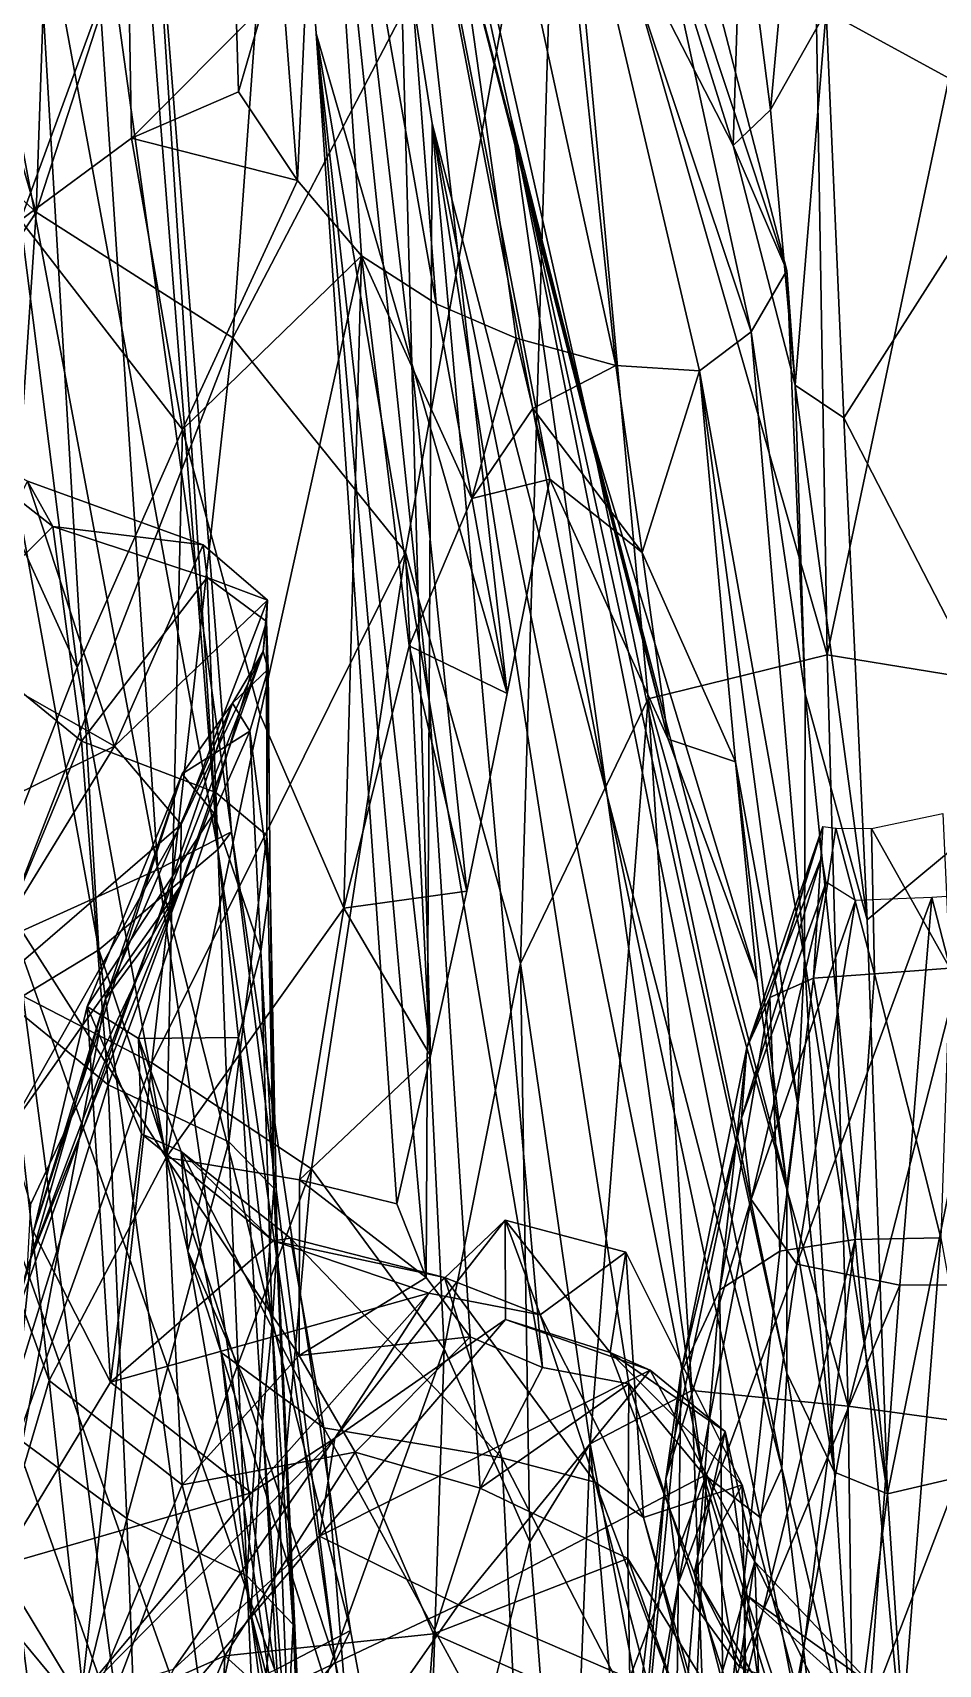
# Model space of a CAD drawing. Extents: x -76 to 76, y -20 to 79.
# Drawn here: x -1.429 to -0.133, y -11.671 to -9.336 of the extents above; entities that cross this region are included whole.
import ezdxf

# ---------------------------------------------------------------- set-up
doc = ezdxf.new("R2010")
doc.units = 0

msp = doc.modelspace()

# ---------------------------------------------------------------- linework, layer by layer
for points in [[(-0.6318, -9.903, 27.6497), (-0.9137, -8.8188, 27.7733), (-1.1384, -7.6624, 28.3291)], [(-0.607, -10.4286, 27.8718), (-0.7441, -9.4586, 27.9878), (-1.1384, -7.6624, 28.3291)], [(-0.8614, -10.292, 27.8024), (-0.8572, -9.4662, 28.0618), (-1.1384, -7.6624, 28.3291)], [(-0.8865, -9.8095, 27.5917), (-1.0232, -9.3374, 27.908), (-1.1384, -7.6624, 28.3291)], [(-0.7441, -9.4586, 27.9878), (-0.6318, -9.903, 27.6497), (-1.1384, -7.6624, 28.3291)], [(-0.8572, -9.4662, 28.0618), (-0.607, -10.4286, 27.8718), (-1.1384, -7.6624, 28.3291)], [(-1.0232, -9.3374, 27.908), (-0.8614, -10.292, 27.8024), (-1.1384, -7.6624, 28.3291)], [(-0.9137, -8.8188, 27.7733), (-0.8865, -9.8095, 27.5917), (-1.1384, -7.6624, 28.3291)], [(-1.3758, -8.2034, 8.9027), (-1.4237, -9.5928, 9.5305), (-1.9727, -7.7063, 9.3211)], [(-1.4237, -9.5928, 9.5305), (-1.9137, -9.1459, 9.7887), (-1.9727, -7.7063, 9.3211)], [(-1.0984, -9.2975, 26.1771), (-1.1342, -9.421, 26.3598), (-1.1803, -7.8569, 26.3778)], [(-1.0159, -8.7904, 26.6312), (-1.1803, -7.8569, 26.3778), (-1.0501, -9.5478, 26.5557)], [(-1.1803, -7.8569, 26.3778), (-1.1342, -9.421, 26.3598), (-1.0501, -9.5478, 26.5557)], [(-0.6912, -8.8986, 26.6424), (-0.4008, -9.7641, 26.5781), (-0.7882, -7.9846, 26.4129)], [(-0.7257, -8.5419, 26.151), (-0.7882, -7.9846, 26.4129), (-0.3499, -9.6763, 26.4301)], [(-0.4008, -9.7641, 26.5781), (-0.3499, -9.6763, 26.4301), (-0.7882, -7.9846, 26.4129)], [(-1.0159, -8.7904, 26.6312), (-0.8515, -9.724, 26.8846), (-0.9816, -8.033, 26.7067)], [(-0.6912, -8.8986, 26.6424), (-0.9816, -8.033, 26.7067), (-0.5943, -9.8125, 26.8719)], [(-0.9816, -8.033, 26.7067), (-0.7369, -9.7732, 27.0177), (-0.5943, -9.8125, 26.8719)], [(-0.8515, -9.724, 26.8846), (-0.7369, -9.7732, 27.0177), (-0.9816, -8.033, 26.7067)], [(-1.4237, -9.5928, 9.5305), (-1.3758, -8.2034, 8.9027), (-1.0447, -8.4229, 8.813)], [(-1.1426, -9.7728, 9.4543), (-1.4237, -9.5928, 9.5305), (-1.0447, -8.4229, 8.813)], [(-1.1426, -9.7728, 9.4543), (-1.0447, -8.4229, 8.813), (-0.6777, -8.8833, 8.864)], [(-0.7257, -8.5419, 26.151), (-0.4264, -9.4975, 26.2254), (-0.5239, -9.3085, 26.0389)], [(-0.4264, -9.4975, 26.2254), (-0.7257, -8.5419, 26.151), (-0.3499, -9.6763, 26.4301)], [(0.0009, -8.7763, 25.5715), (-0.2933, -9.3052, 25.4894), (0.0009, -9.466, 26.6231)], [(-1.0159, -8.7904, 26.6312), (-1.0501, -9.5478, 26.5557), (-0.9584, -9.6553, 26.7358)], [(-0.8515, -9.724, 26.8846), (-1.0159, -8.7904, 26.6312), (-0.9584, -9.6553, 26.7358)], [(-0.3165, -8.7881, 8.8083), (-0.2921, -10.2266, 9.5777), (-0.6777, -8.8833, 8.864)], [(-0.2921, -10.2266, 9.5777), (-0.3165, -8.7881, 8.8083), (0.0008, -8.8393, 8.8102)], [(-0.6318, -9.903, 27.6497), (-0.5195, -10.3475, 27.3115), (-0.9137, -8.8188, 27.7733)], [(-0.8865, -9.8095, 27.5917), (-0.9137, -8.8188, 27.7733), (-0.7499, -10.2817, 27.2754)], [(-0.5195, -10.3475, 27.3115), (-0.689, -9.9752, 27.2175), (-0.9137, -8.8188, 27.7733)], [(-0.9137, -8.8188, 27.7733), (-0.689, -9.9752, 27.2175), (-0.7499, -10.2817, 27.2754)], [(0.0008, -10.2742, 9.5921), (-0.2921, -10.2266, 9.5777), (0.0008, -8.8393, 8.8102)], [(-0.4144, -9.1205, 25.2306), (-0.3732, -9.4466, 25.7828), (-0.3188, -8.8527, 24.4342)], [(-0.3732, -9.4466, 25.7828), (-0.2933, -9.3052, 25.4894), (-0.3188, -8.8527, 24.4342)], [(-0.8953, -10.0794, 9.55), (-1.1426, -9.7728, 9.4543), (-0.6777, -8.8833, 8.864)], [(-0.731, -10.6685, 9.9381), (-0.8953, -10.0794, 9.55), (-0.6777, -8.8833, 8.864)], [(-0.5483, -10.2894, 9.6534), (-0.731, -10.6685, 9.9381), (-0.6777, -8.8833, 8.864)], [(-0.2921, -10.2266, 9.5777), (-0.5483, -10.2894, 9.6534), (-0.6777, -8.8833, 8.864)], [(-0.6912, -8.8986, 26.6424), (-0.5943, -9.8125, 26.8719), (-0.4746, -9.82, 26.7256)], [(-0.4008, -9.7641, 26.5781), (-0.6912, -8.8986, 26.6424), (-0.4746, -9.82, 26.7256)], [(-1.3996, -8.9577, 18.3885), (-1.7483, -9.3549, 18.2836), (-1.6821, -9.0917, 20.1246)], [(-1.3996, -8.9577, 18.3885), (-1.5806, -9.0424, 16.6995), (-1.7483, -9.3549, 18.2836)], [(-1.2645, -8.9603, 29.4022), (-1.1443, -10.48, 29.1276), (-1.354, -8.9722, 29.2577)], [(-1.2645, -8.9603, 29.4022), (-1.2831, -8.9919, 29.5776), (-1.1638, -10.505, 29.3239)], [(-1.1443, -10.48, 29.1276), (-1.2645, -8.9603, 29.4022), (-1.1638, -10.505, 29.3239)], [(-1.5341, -9.0196, 29.2167), (-1.354, -8.9722, 29.2577), (-1.2498, -10.5338, 28.97)], [(-1.1443, -10.48, 29.1276), (-1.2498, -10.5338, 28.97), (-1.354, -8.9722, 29.2577)], [(-1.1638, -10.505, 29.3239), (-1.2831, -8.9919, 29.5776), (-1.4274, -9.0751, 29.7113)], [(-1.4543, -10.6265, 28.918), (-1.5341, -9.0196, 29.2167), (-1.2498, -10.5338, 28.97)], [(-1.3344, -10.6486, 29.4918), (-1.4274, -9.0751, 29.7113), (-1.6109, -9.1267, 29.7903)], [(-1.3344, -10.6486, 29.4918), (-1.1638, -10.505, 29.3239), (-1.4274, -9.0751, 29.7113)], [(-1.5531, -10.7814, 29.5938), (-1.3344, -10.6486, 29.4918), (-1.6109, -9.1267, 29.7903)], [(-0.4144, -9.1205, 25.2306), (-0.5239, -9.3085, 26.0389), (-0.4264, -9.4975, 26.2254)], [(-0.3732, -9.4466, 25.7828), (-0.4144, -9.1205, 25.2306), (-0.4264, -9.4975, 26.2254)], [(-1.9137, -9.1459, 9.7887), (-1.4237, -9.5928, 9.5305), (-1.8985, -10.3159, 10.5526)], [(-1.2925, -9.1849, 25.7441), (-1.4578, -9.1536, 25.3148), (-1.4461, -9.6045, 26.1113)], [(-1.2875, -9.487, 26.269), (-1.2925, -9.1849, 25.7441), (-1.4461, -9.6045, 26.1113)], [(-1.2925, -9.1849, 25.7441), (-1.2875, -9.487, 26.269), (-1.0984, -9.2975, 26.1771)], [(-1.2875, -9.487, 26.269), (-1.1342, -9.421, 26.3598), (-1.0984, -9.2975, 26.1771)], [(-0.3732, -9.4466, 25.7828), (-0.3379, -9.8407, 26.3686), (-0.2933, -9.3052, 25.4894)], [(-0.3379, -9.8407, 26.3686), (-0.2681, -9.8874, 26.3835), (-0.2933, -9.3052, 25.4894)], [(-0.2933, -9.3052, 25.4894), (-0.2681, -9.8874, 26.3835), (0.0009, -9.466, 26.6231)], [(-0.8614, -10.292, 27.8024), (-1.0232, -9.3374, 27.908), (-0.8656, -11.1179, 27.543)], [(-0.8865, -9.8095, 27.5917), (-0.8594, -10.8003, 27.4101), (-1.0232, -9.3374, 27.908)], [(-1.0232, -9.3374, 27.908), (-0.908, -11.0125, 27.487), (-0.8656, -11.1179, 27.543)], [(-0.8594, -10.8003, 27.4101), (-0.908, -11.0125, 27.487), (-1.0232, -9.3374, 27.908)], [(-1.0501, -9.5478, 26.5557), (-1.1342, -9.421, 26.3598), (-1.2875, -9.487, 26.269)], [(-0.3732, -9.4466, 25.7828), (-0.4264, -9.4975, 26.2254), (-0.3379, -9.8407, 26.3686)], [(-0.8614, -10.292, 27.8024), (-0.6995, -11.2466, 27.6967), (-0.8572, -9.4662, 28.0618)], [(-0.607, -10.4286, 27.8718), (-0.8572, -9.4662, 28.0618), (-0.4699, -11.3985, 27.7557)], [(-0.8572, -9.4662, 28.0618), (-0.576, -11.2699, 27.7945), (-0.4699, -11.3985, 27.7557)], [(-0.6995, -11.2466, 27.6967), (-0.576, -11.2699, 27.7945), (-0.8572, -9.4662, 28.0618)], [(-0.607, -10.4286, 27.8718), (-0.3568, -11.3909, 27.6817), (-0.7441, -9.4586, 27.9878)], [(-0.6318, -9.903, 27.6497), (-0.7441, -9.4586, 27.9878), (-0.3499, -11.2548, 27.6466)], [(-0.3568, -11.3909, 27.6817), (-0.3499, -11.2548, 27.6466), (-0.7441, -9.4586, 27.9878)], [(0.001, -10.4099, 27.369), (0.0009, -9.466, 26.6231), (-0.2681, -9.8874, 26.3835)], [(-1.2146, -9.9039, 26.6989), (-1.2875, -9.487, 26.269), (-1.4461, -9.6045, 26.1113)], [(-1.2146, -9.9039, 26.6989), (-1.0501, -9.5478, 26.5557), (-1.2875, -9.487, 26.269)], [(-0.4264, -9.4975, 26.2254), (-0.3499, -9.6763, 26.4301), (-0.3379, -9.8407, 26.3686)], [(-1.0501, -9.5478, 26.5557), (-1.2146, -9.9039, 26.6989), (-0.9584, -9.6553, 26.7358)], [(-1.4237, -9.5928, 9.5305), (-1.4975, -10.6868, 10.4346), (-1.8985, -10.3159, 10.5526)], [(-1.4237, -9.5928, 9.5305), (-1.1426, -9.7728, 9.4543), (-1.4975, -10.6868, 10.4346)], [(-1.365, -10.2449, 26.7323), (-1.4461, -9.6045, 26.1113), (-1.5551, -9.8267, 25.8263)], [(-1.365, -10.2449, 26.7323), (-1.2146, -9.9039, 26.6989), (-1.4461, -9.6045, 26.1113)], [(-1.2146, -9.9039, 26.6989), (-1.1034, -10.3124, 27.0268), (-0.9584, -9.6553, 26.7358)], [(-1.1034, -10.3124, 27.0268), (-0.9835, -10.5893, 27.2457), (-0.9584, -9.6553, 26.7358)], [(-0.9835, -10.5893, 27.2457), (-0.8902, -10.2137, 27.1026), (-0.9584, -9.6553, 26.7358)], [(-0.8007, -10.0028, 27.08), (-0.8515, -9.724, 26.8846), (-0.9584, -9.6553, 26.7358)], [(-0.8902, -10.2137, 27.1026), (-0.8007, -10.0028, 27.08), (-0.9584, -9.6553, 26.7358)], [(-0.4008, -9.7641, 26.5781), (-0.3235, -10.2824, 26.8259), (-0.3499, -9.6763, 26.4301)], [(-0.3235, -10.2824, 26.8259), (-0.3379, -9.8407, 26.3686), (-0.3499, -9.6763, 26.4301)], [(-0.8515, -9.724, 26.8846), (-0.8007, -10.0028, 27.08), (-0.7369, -9.7732, 27.0177)], [(-1.1426, -9.7728, 9.4543), (-1.2584, -10.8103, 10.3688), (-1.4975, -10.6868, 10.4346)], [(-1.1426, -9.7728, 9.4543), (-0.8953, -10.0794, 9.55), (-1.2584, -10.8103, 10.3688)], [(-0.8007, -10.0028, 27.08), (-0.713, -9.8742, 27.1176), (-0.7369, -9.7732, 27.0177)], [(-0.5943, -9.8125, 26.8719), (-0.7369, -9.7732, 27.0177), (-0.713, -9.8742, 27.1176)], [(-0.4008, -9.7641, 26.5781), (-0.4746, -9.82, 26.7256), (-0.3243, -10.6614, 27.159)], [(-0.3235, -10.2824, 26.8259), (-0.4008, -9.7641, 26.5781), (-0.3243, -10.6614, 27.159)], [(-1.487, -10.5558, 26.546), (-1.365, -10.2449, 26.7323), (-1.5551, -9.8267, 25.8263)], [(-0.8865, -9.8095, 27.5917), (-0.7499, -10.2817, 27.2754), (-0.8076, -10.5646, 27.338)], [(-0.8594, -10.8003, 27.4101), (-0.8865, -9.8095, 27.5917), (-0.8076, -10.5646, 27.338)], [(-0.5569, -10.08, 27.0917), (-0.5943, -9.8125, 26.8719), (-0.713, -9.8742, 27.1176)], [(-0.5943, -9.8125, 26.8719), (-0.5569, -10.08, 27.0917), (-0.4746, -9.82, 26.7256)], [(-0.5569, -10.08, 27.0917), (-0.4233, -10.3798, 27.149), (-0.4746, -9.82, 26.7256)], [(-0.3347, -10.8676, 27.3724), (-0.3243, -10.6614, 27.159), (-0.4746, -9.82, 26.7256)], [(-0.4233, -10.3798, 27.149), (-0.3347, -10.8676, 27.3724), (-0.4746, -9.82, 26.7256)], [(-0.3235, -10.2824, 26.8259), (-0.2346, -10.606, 27.0609), (-0.3379, -9.8407, 26.3686)], [(-0.2346, -10.606, 27.0609), (-0.2681, -9.8874, 26.3835), (-0.3379, -9.8407, 26.3686)], [(-1.4365, -9.9778, 21.9981), (-1.4001, -10.043, 23.1886), (-1.6121, -9.8771, 23.1735)], [(-1.5514, -10.1934, 24.3368), (-1.6121, -9.8771, 23.1735), (-1.4001, -10.043, 23.1886)], [(-0.713, -9.8742, 27.1176), (-0.8007, -10.0028, 27.08), (-0.689, -9.9752, 27.2175)], [(-0.5569, -10.08, 27.0917), (-0.713, -9.8742, 27.1176), (-0.689, -9.9752, 27.2175)], [(-0.2346, -10.606, 27.0609), (0.001, -10.4099, 27.369), (-0.2681, -9.8874, 26.3835)], [(-1.2146, -9.9039, 26.6989), (-1.365, -10.2449, 26.7323), (-1.238, -10.9461, 27.2616)], [(-1.1034, -10.3124, 27.0268), (-1.2146, -9.9039, 26.6989), (-1.238, -10.9461, 27.2616)], [(-0.6318, -9.903, 27.6497), (-0.3499, -10.9873, 27.5261), (-0.3923, -10.6936, 27.4122)], [(-0.3499, -10.9873, 27.5261), (-0.6318, -9.903, 27.6497), (-0.3499, -11.2548, 27.6466)], [(-0.5195, -10.3475, 27.3115), (-0.6318, -9.903, 27.6497), (-0.3923, -10.6936, 27.4122)], [(-1.4365, -9.9778, 21.9981), (-1.5604, -10.2162, 20.1035), (-1.3118, -10.3575, 20.1069)], [(-1.4365, -9.9778, 21.9981), (-1.1848, -10.0693, 22.0178), (-1.4001, -10.043, 23.1886)], [(-1.1848, -10.0693, 22.0178), (-1.4365, -9.9778, 21.9981), (-1.3118, -10.3575, 20.1069)], [(-0.8007, -10.0028, 27.08), (-0.7499, -10.2817, 27.2754), (-0.689, -9.9752, 27.2175)], [(-0.5195, -10.3475, 27.3115), (-0.5569, -10.08, 27.0917), (-0.689, -9.9752, 27.2175)], [(-0.8007, -10.0028, 27.08), (-0.8902, -10.2137, 27.1026), (-0.7499, -10.2817, 27.2754)], [(-1.3588, -10.35, 24.3391), (-1.5514, -10.1934, 24.3368), (-1.4001, -10.043, 23.1886)], [(-1.3588, -10.35, 24.3391), (-1.4001, -10.043, 23.1886), (-1.1794, -10.1157, 23.2211)], [(-1.1848, -10.0693, 22.0178), (-1.1794, -10.1157, 23.2211), (-1.4001, -10.043, 23.1886)], [(-1.0928, -10.1483, 22.0194), (-1.1848, -10.0693, 22.0178), (-1.3118, -10.3575, 20.1069)], [(-0.8953, -10.0794, 9.55), (-1.0299, -10.9623, 10.3807), (-1.2584, -10.8103, 10.3688)], [(-1.1848, -10.0693, 22.0178), (-1.0928, -10.1483, 22.0194), (-1.1794, -10.1157, 23.2211)], [(-0.8403, -11.2197, 10.5444), (-1.0299, -10.9623, 10.3807), (-0.8953, -10.0794, 9.55)], [(-0.731, -10.6685, 9.9381), (-0.8403, -11.2197, 10.5444), (-0.8953, -10.0794, 9.55)], [(-0.5569, -10.08, 27.0917), (-0.5195, -10.3475, 27.3115), (-0.4233, -10.3798, 27.149)], [(-1.167, -10.4238, 24.362), (-1.3588, -10.35, 24.3391), (-1.1794, -10.1157, 23.2211)], [(-1.0928, -10.1483, 22.0194), (-1.0943, -10.1788, 23.2283), (-1.1794, -10.1157, 23.2211)], [(-1.167, -10.4238, 24.362), (-1.1794, -10.1157, 23.2211), (-1.0943, -10.1788, 23.2283)], [(-1.2165, -10.4694, 20.1055), (-1.0928, -10.1483, 22.0194), (-1.3118, -10.3575, 20.1069)], [(-1.0928, -10.1483, 22.0194), (-1.2165, -10.4694, 20.1055), (-1.0993, -10.2216, 22.0226)], [(-1.0928, -10.1483, 22.0194), (-1.0993, -10.2216, 22.0226), (-1.0943, -10.1788, 23.2283)], [(-1.0938, -10.4853, 24.3691), (-1.167, -10.4238, 24.362), (-1.0943, -10.1788, 23.2283)], [(-1.0993, -10.2216, 22.0226), (-1.0917, -10.2472, 23.2251), (-1.0943, -10.1788, 23.2283)], [(-1.0938, -10.4853, 24.3691), (-1.0943, -10.1788, 23.2283), (-1.0917, -10.2472, 23.2251)], [(-1.5514, -10.1934, 24.3368), (-1.3588, -10.35, 24.3391), (-1.5023, -10.6939, 25.3152)], [(-1.5604, -10.2162, 20.1035), (-1.7655, -10.5803, 18.0664), (-1.3118, -10.3575, 20.1069)], [(-1.1428, -10.2959, 22.0468), (-1.0993, -10.2216, 22.0226), (-1.2578, -10.6288, 20.144)], [(-1.0993, -10.2216, 22.0226), (-1.2175, -10.5577, 20.1133), (-1.2578, -10.6288, 20.144)], [(-1.2165, -10.4694, 20.1055), (-1.2175, -10.5577, 20.1133), (-1.0993, -10.2216, 22.0226)], [(-1.0993, -10.2216, 22.0226), (-1.1428, -10.2959, 22.0468), (-1.0917, -10.2472, 23.2251)], [(-0.8902, -10.2137, 27.1026), (-0.9835, -10.5893, 27.2457), (-0.8076, -10.5646, 27.338)], [(-0.8902, -10.2137, 27.1026), (-0.8076, -10.5646, 27.338), (-0.7499, -10.2817, 27.2754)], [(-0.2921, -10.2266, 9.5777), (-0.2621, -11.3019, 10.5581), (-0.5483, -10.2894, 9.6534)], [(-0.2921, -10.2266, 9.5777), (0.0008, -10.2742, 9.5921), (-0.2621, -11.3019, 10.5581)], [(-1.365, -10.2449, 26.7323), (-1.487, -10.5558, 26.546), (-1.238, -10.9461, 27.2616)], [(-1.1428, -10.2959, 22.0468), (-1.1181, -10.336, 23.2265), (-1.0917, -10.2472, 23.2251)], [(-1.0891, -10.5544, 24.36), (-1.0917, -10.2472, 23.2251), (-1.1181, -10.336, 23.2265)], [(-1.0891, -10.5544, 24.36), (-1.0938, -10.4853, 24.3691), (-1.0917, -10.2472, 23.2251)], [(0.0008, -10.2742, 9.5921), (0.0008, -11.3378, 10.5748), (-0.2621, -11.3019, 10.5581)], [(-1.1428, -10.2959, 22.0468), (-1.2578, -10.6288, 20.144), (-1.3248, -10.7191, 20.1927)], [(-1.2151, -10.3968, 22.0859), (-1.1428, -10.2959, 22.0468), (-1.3248, -10.7191, 20.1927)], [(-1.1428, -10.2959, 22.0468), (-1.2151, -10.3968, 22.0859), (-1.1181, -10.336, 23.2265)], [(-0.8614, -10.292, 27.8024), (-0.8656, -11.1179, 27.543), (-0.8028, -11.2028, 27.6095)], [(-0.6995, -11.2466, 27.6967), (-0.8614, -10.292, 27.8024), (-0.8028, -11.2028, 27.6095)], [(-0.731, -10.6685, 9.9381), (-0.5483, -10.2894, 9.6534), (-0.6312, -11.3559, 10.6361)], [(-0.5483, -10.2894, 9.6534), (-0.4858, -11.2796, 10.5608), (-0.6312, -11.3559, 10.6361)], [(-0.2621, -11.3019, 10.5581), (-0.4858, -11.2796, 10.5608), (-0.5483, -10.2894, 9.6534)], [(-0.3235, -10.2824, 26.8259), (-0.3243, -10.6614, 27.159), (-0.2058, -11.4275, 27.5746)], [(-0.2346, -10.606, 27.0609), (-0.3235, -10.2824, 26.8259), (-0.2058, -11.4275, 27.5746)], [(-0.9835, -10.5893, 27.2457), (-1.1034, -10.3124, 27.0268), (-1.238, -10.9461, 27.2616)], [(-1.2151, -10.3968, 22.0859), (-1.1696, -10.4532, 23.229), (-1.1181, -10.336, 23.2265)], [(-1.1026, -10.6511, 24.3347), (-1.1181, -10.336, 23.2265), (-1.1696, -10.4532, 23.229)], [(-1.1026, -10.6511, 24.3347), (-1.0891, -10.5544, 24.36), (-1.1181, -10.336, 23.2265)], [(-1.7655, -10.5803, 18.0664), (-1.564, -10.7689, 18.0692), (-1.3118, -10.3575, 20.1069)], [(-1.2165, -10.4694, 20.1055), (-1.3118, -10.3575, 20.1069), (-1.564, -10.7689, 18.0692)], [(-1.3588, -10.35, 24.3391), (-1.3207, -10.8422, 25.2981), (-1.5023, -10.6939, 25.3152)], [(-1.3588, -10.35, 24.3391), (-1.167, -10.4238, 24.362), (-1.3207, -10.8422, 25.2981)], [(-0.5195, -10.3475, 27.3115), (-0.3923, -10.6936, 27.4122), (-0.4233, -10.3798, 27.149)], [(-0.3347, -10.8676, 27.3724), (-0.4233, -10.3798, 27.149), (-0.3499, -10.9873, 27.5261)], [(-0.4233, -10.3798, 27.149), (-0.3923, -10.6936, 27.4122), (-0.3499, -10.9873, 27.5261)], [(-1.3511, -10.73, 22.1796), (-1.2151, -10.3968, 22.0859), (-1.4276, -11.0526, 20.3108)], [(-1.2151, -10.3968, 22.0859), (-1.3248, -10.7191, 20.1927), (-1.4276, -11.0526, 20.3108)], [(-1.2151, -10.3968, 22.0859), (-1.3511, -10.73, 22.1796), (-1.1696, -10.4532, 23.229)], [(0.001, -10.4099, 27.369), (-0.2346, -10.606, 27.0609), (-0.2058, -11.4275, 27.5746)], [(0.001, -11.3793, 27.8338), (0.001, -10.4099, 27.369), (-0.2058, -11.4275, 27.5746)], [(-1.167, -10.4238, 24.362), (-1.148, -10.9236, 25.3041), (-1.3207, -10.8422, 25.2981)], [(-1.167, -10.4238, 24.362), (-1.0938, -10.4853, 24.3691), (-1.148, -10.9236, 25.3041)], [(-0.607, -10.4286, 27.8718), (-0.4699, -11.3985, 27.7557), (-0.3885, -11.4609, 27.7178)], [(-0.3568, -11.3909, 27.6817), (-0.607, -10.4286, 27.8718), (-0.3885, -11.4609, 27.7178)], [(-1.3511, -10.73, 22.1796), (-1.2773, -10.7759, 23.2283), (-1.1696, -10.4532, 23.229)], [(-1.1343, -10.7745, 24.2952), (-1.1696, -10.4532, 23.229), (-1.2773, -10.7759, 23.2283)], [(-1.1343, -10.7745, 24.2952), (-1.1026, -10.6511, 24.3347), (-1.1696, -10.4532, 23.229)], [(-0.1264, -10.4536, 23.0756), (-0.1167, -10.6749, 24.1028), (-0.2284, -10.475, 23.0805)], [(-1.4635, -10.9074, 18.0716), (-1.2165, -10.4694, 20.1055), (-1.564, -10.7689, 18.0692)], [(-1.2165, -10.4694, 20.1055), (-1.4635, -10.9074, 18.0716), (-1.2175, -10.5577, 20.1133)], [(-1.1443, -10.48, 29.1276), (-0.9741, -11.623, 28.9036), (-1.2498, -10.5338, 28.97)], [(-1.1443, -10.48, 29.1276), (-1.1638, -10.505, 29.3239), (-0.9962, -11.6677, 29.099)], [(-1.0938, -10.4853, 24.3691), (-1.0836, -10.9899, 25.3051), (-1.148, -10.9236, 25.3041)], [(-0.9741, -11.623, 28.9036), (-1.1443, -10.48, 29.1276), (-0.9962, -11.6677, 29.099)], [(-1.0938, -10.4853, 24.3691), (-1.0891, -10.5544, 24.36), (-1.0836, -10.9899, 25.3051)], [(-0.3115, -10.6894, 24.1401), (-0.3739, -10.7169, 24.1451), (-0.2984, -10.4723, 23.0937)], [(-0.3034, -10.4871, 23.1123), (-0.2984, -10.4723, 23.0937), (-0.3739, -10.7169, 24.1451)], [(-0.2796, -10.4747, 23.0848), (-0.3115, -10.6894, 24.1401), (-0.2984, -10.4723, 23.0937)], [(-0.3115, -10.6894, 24.1401), (-0.2796, -10.4747, 23.0848), (-0.2242, -10.6831, 24.1292)], [(-0.2796, -10.4747, 23.0848), (-0.2284, -10.475, 23.0805), (-0.2242, -10.6831, 24.1292)], [(-0.1167, -10.6749, 24.1028), (-0.2242, -10.6831, 24.1292), (-0.2284, -10.475, 23.0805)], [(-1.1638, -10.505, 29.3239), (-1.3344, -10.6486, 29.4918), (-0.9962, -11.6677, 29.099)], [(-0.4069, -10.7884, 24.1538), (-0.3034, -10.4871, 23.1123), (-0.3739, -10.7169, 24.1451)], [(-0.3034, -10.4871, 23.1123), (-0.4069, -10.7884, 24.1538), (-0.2999, -10.5151, 23.1375)], [(-0.4069, -10.7884, 24.1538), (-0.4146, -10.8896, 24.1616), (-0.2999, -10.5151, 23.1375)], [(-0.2934, -10.552, 23.1664), (-0.2999, -10.5151, 23.1375), (-0.4146, -10.8896, 24.1616)], [(-1.487, -10.5558, 26.546), (-1.5584, -10.8431, 26.2818), (-1.4051, -11.2651, 27.0366)], [(-1.487, -10.5558, 26.546), (-1.4051, -11.2651, 27.0366), (-1.238, -10.9461, 27.2616)], [(-1.4543, -10.6265, 28.918), (-1.2498, -10.5338, 28.97), (-1.0824, -11.6796, 28.7481)], [(-0.9741, -11.623, 28.9036), (-1.0824, -11.6796, 28.7481), (-1.2498, -10.5338, 28.97)], [(-1.0891, -10.5544, 24.36), (-1.1026, -10.6511, 24.3347), (-1.0792, -11.0681, 25.2878)], [(-1.0891, -10.5544, 24.36), (-1.0792, -11.0681, 25.2878), (-1.0836, -10.9899, 25.3051)], [(-0.401, -11.006, 24.1639), (-0.2934, -10.552, 23.1664), (-0.4146, -10.8896, 24.1616)], [(-0.2934, -10.552, 23.1664), (-0.401, -11.006, 24.1639), (-0.2517, -10.5782, 23.1903)], [(-1.4635, -10.9074, 18.0716), (-1.4318, -11.0131, 18.0804), (-1.2175, -10.5577, 20.1133)], [(-1.4368, -11.1034, 18.1025), (-1.2578, -10.6288, 20.144), (-1.2175, -10.5577, 20.1133)], [(-1.4318, -11.0131, 18.0804), (-1.4368, -11.1034, 18.1025), (-1.2175, -10.5577, 20.1133)], [(-0.9835, -10.5893, 27.2457), (-0.8594, -10.8003, 27.4101), (-0.8076, -10.5646, 27.338)], [(-0.401, -11.006, 24.1639), (-0.3356, -11.0986, 24.1647), (-0.2517, -10.5782, 23.1903)], [(-0.1879, -11.1289, 24.1677), (-0.1423, -10.574, 23.2002), (-0.3356, -11.0986, 24.1647)], [(-0.1423, -10.574, 23.2002), (-0.2517, -10.5782, 23.1903), (-0.3356, -11.0986, 24.1647)], [(-0.1879, -11.1289, 24.1677), (0.0009, -11.1284, 24.1698), (-0.1423, -10.574, 23.2002)], [(0.0009, -11.1284, 24.1698), (0.0009, -10.5644, 23.2017), (-0.1423, -10.574, 23.2002)], [(-1.0472, -10.9782, 27.4199), (-0.9835, -10.5893, 27.2457), (-1.238, -10.9461, 27.2616)], [(-0.9835, -10.5893, 27.2457), (-1.0472, -10.9782, 27.4199), (-0.8594, -10.8003, 27.4101)], [(-1.4543, -10.6265, 28.918), (-1.3019, -11.7816, 28.6866), (-1.6798, -10.7085, 28.9619)], [(-1.3344, -10.6486, 29.4918), (-1.5531, -10.7814, 29.5938), (-1.1674, -11.8693, 29.2805)], [(-1.4368, -11.1034, 18.1025), (-1.4642, -11.2051, 18.1333), (-1.2578, -10.6288, 20.144)], [(-1.4642, -11.2051, 18.1333), (-1.3248, -10.7191, 20.1927), (-1.2578, -10.6288, 20.144)], [(-1.3019, -11.7816, 28.6866), (-1.4543, -10.6265, 28.918), (-1.0824, -11.6796, 28.7481)], [(-1.3344, -10.6486, 29.4918), (-1.1674, -11.8693, 29.2805), (-0.9962, -11.6677, 29.099)], [(-1.1026, -10.6511, 24.3347), (-1.1343, -10.7745, 24.2952), (-1.0862, -11.1853, 25.2388)], [(-1.1026, -10.6511, 24.3347), (-1.0862, -11.1853, 25.2388), (-1.0792, -11.0681, 25.2878)], [(-0.8403, -11.2197, 10.5444), (-0.731, -10.6685, 9.9381), (-0.7174, -11.4961, 10.8999)], [(-0.731, -10.6685, 9.9381), (-0.6312, -11.3559, 10.6361), (-0.7174, -11.4961, 10.8999)], [(-0.3347, -10.8676, 27.3724), (-0.2816, -11.3963, 27.608), (-0.3243, -10.6614, 27.159)], [(-0.2816, -11.3963, 27.608), (-0.2058, -11.4275, 27.5746), (-0.3243, -10.6614, 27.159)], [(-1.5913, -11.7414, 12.6585), (-1.4975, -10.6868, 10.4346), (-1.2584, -10.8103, 10.3688)], [(-1.4719, -11.3313, 25.9558), (-1.5023, -10.6939, 25.3152), (-1.3207, -10.8422, 25.2981)], [(-0.3115, -10.6894, 24.1401), (-0.3598, -11.0801, 25.0945), (-0.3739, -10.7169, 24.1451)], [(-0.3598, -11.0801, 25.0945), (-0.3115, -10.6894, 24.1401), (-0.2519, -11.0636, 25.1062)], [(-0.3115, -10.6894, 24.1401), (-0.2242, -10.6831, 24.1292), (-0.2519, -11.0636, 25.1062)], [(-0.1292, -11.0612, 25.0818), (-0.2519, -11.0636, 25.1062), (-0.2242, -10.6831, 24.1292)], [(-0.1167, -10.6749, 24.1028), (-0.1292, -11.0612, 25.0818), (-0.2242, -10.6831, 24.1292)], [(-1.3019, -11.7816, 28.6866), (-1.5437, -11.8822, 28.7198), (-1.6798, -10.7085, 28.9619)], [(-1.4774, -11.5305, 18.1913), (-1.4276, -11.0526, 20.3108), (-1.3248, -10.7191, 20.1927)], [(-1.4642, -11.2051, 18.1333), (-1.4774, -11.5305, 18.1913), (-1.3248, -10.7191, 20.1927)], [(-0.4069, -10.7884, 24.1538), (-0.3739, -10.7169, 24.1451), (-0.4455, -11.1356, 25.0666)], [(-0.3598, -11.0801, 25.0945), (-0.4455, -11.1356, 25.0666), (-0.3739, -10.7169, 24.1451)], [(-1.3511, -10.73, 22.1796), (-1.4276, -11.0526, 20.3108), (-1.3173, -11.2678, 20.3435)], [(-1.273, -10.9122, 22.2138), (-1.3511, -10.73, 22.1796), (-1.3173, -11.2678, 20.3435)], [(-1.3511, -10.73, 22.1796), (-1.273, -10.9122, 22.2138), (-1.2773, -10.7759, 23.2283)], [(-1.5634, -12.0663, 29.3746), (-1.3894, -12.0586, 29.3913), (-1.5531, -10.7814, 29.5938)], [(-1.5531, -10.7814, 29.5938), (-1.3894, -12.0586, 29.3913), (-1.1674, -11.8693, 29.2805)], [(-1.207, -11.08, 24.1871), (-1.1343, -10.7745, 24.2952), (-1.2773, -10.7759, 23.2283)], [(-1.273, -10.9122, 22.2138), (-1.2166, -10.9373, 23.2261), (-1.2773, -10.7759, 23.2283)], [(-1.207, -11.08, 24.1871), (-1.2773, -10.7759, 23.2283), (-1.2166, -10.9373, 23.2261)], [(-1.1343, -10.7745, 24.2952), (-1.207, -11.08, 24.1871), (-1.0999, -11.3232, 25.1621)], [(-1.1343, -10.7745, 24.2952), (-1.0999, -11.3232, 25.1621), (-1.0862, -11.1853, 25.2388)], [(-0.4069, -10.7884, 24.1538), (-0.5016, -11.2552, 25.0421), (-0.4146, -10.8896, 24.1616)], [(-0.5016, -11.2552, 25.0421), (-0.4069, -10.7884, 24.1538), (-0.4455, -11.1356, 25.0666)], [(-1.3788, -11.8902, 12.6256), (-1.5913, -11.7414, 12.6585), (-1.2584, -10.8103, 10.3688)], [(-1.3788, -11.8902, 12.6256), (-1.2584, -10.8103, 10.3688), (-1.0299, -10.9623, 10.3807)], [(-1.0472, -10.9782, 27.4199), (-0.908, -11.0125, 27.487), (-0.8594, -10.8003, 27.4101)], [(-1.5584, -10.8431, 26.2818), (-1.4967, -11.5744, 26.782), (-1.4051, -11.2651, 27.0366)], [(-1.2941, -11.4628, 25.9144), (-1.4719, -11.3313, 25.9558), (-1.3207, -10.8422, 25.2981)], [(-1.2941, -11.4628, 25.9144), (-1.3207, -10.8422, 25.2981), (-1.148, -10.9236, 25.3041)], [(-0.3347, -10.8676, 27.3724), (-0.3499, -10.9873, 27.5261), (-0.2816, -11.3963, 27.608)], [(-0.401, -11.006, 24.1639), (-0.4146, -10.8896, 24.1616), (-0.5229, -11.4059, 25.0153)], [(-0.5016, -11.2552, 25.0421), (-0.5229, -11.4059, 25.0153), (-0.4146, -10.8896, 24.1616)], [(-1.273, -10.9122, 22.2138), (-1.3173, -11.2678, 20.3435), (-1.0847, -11.0655, 22.2202)], [(-1.1224, -11.5448, 25.9111), (-1.2941, -11.4628, 25.9144), (-1.148, -10.9236, 25.3041)], [(-1.273, -10.9122, 22.2138), (-1.0847, -11.0655, 22.2202), (-1.2166, -10.9373, 23.2261)], [(-1.1224, -11.5448, 25.9111), (-1.148, -10.9236, 25.3041), (-1.0836, -10.9899, 25.3051)], [(-1.2151, -11.4145, 27.4691), (-1.238, -10.9461, 27.2616), (-1.4051, -11.2651, 27.0366)], [(-1.0478, -11.2293, 27.536), (-1.0472, -10.9782, 27.4199), (-1.238, -10.9461, 27.2616)], [(-1.2151, -11.4145, 27.4691), (-1.0478, -11.2293, 27.536), (-1.238, -10.9461, 27.2616)], [(-1.1593, -11.2251, 24.131), (-1.2166, -10.9373, 23.2261), (-1.0124, -11.3329, 24.0618)], [(-1.1593, -11.2251, 24.131), (-1.207, -11.08, 24.1871), (-1.2166, -10.9373, 23.2261)], [(-1.2166, -10.9373, 23.2261), (-1.06, -11.0614, 23.2047), (-1.0124, -11.3329, 24.0618)], [(-1.0847, -11.0655, 22.2202), (-1.06, -11.0614, 23.2047), (-1.2166, -10.9373, 23.2261)], [(-1.1239, -12.0095, 12.5927), (-1.3788, -11.8902, 12.6256), (-1.0299, -10.9623, 10.3807)], [(-1.1239, -12.0095, 12.5927), (-1.0299, -10.9623, 10.3807), (-0.8403, -11.2197, 10.5444)], [(-1.056, -11.6144, 25.8999), (-1.1224, -11.5448, 25.9111), (-1.0836, -10.9899, 25.3051)], [(-1.056, -11.6144, 25.8999), (-1.0836, -10.9899, 25.3051), (-1.0792, -11.0681, 25.2878)], [(-1.0478, -11.2293, 27.536), (-0.8656, -11.1179, 27.543), (-1.0472, -10.9782, 27.4199)], [(-0.8656, -11.1179, 27.543), (-0.908, -11.0125, 27.487), (-1.0472, -10.9782, 27.4199)], [(-0.3499, -10.9873, 27.5261), (-0.3499, -11.2548, 27.6466), (-0.2816, -11.3963, 27.608)], [(-0.5046, -11.555, 24.9803), (-0.401, -11.006, 24.1639), (-0.5229, -11.4059, 25.0153)], [(-0.401, -11.006, 24.1639), (-0.5046, -11.555, 24.9803), (-0.3356, -11.0986, 24.1647)], [(-0.7526, -11.0358, 22.1668), (-0.9965, -11.3476, 20.3209), (-0.7525, -11.1777, 22.175)], [(-0.7526, -11.0358, 22.1668), (-0.862, -11.1401, 22.1902), (-0.9965, -11.3476, 20.3209)], [(-0.862, -11.1401, 22.1902), (-0.7526, -11.0358, 22.1668), (-0.7025, -11.1714, 23.0958)], [(-0.7525, -11.1777, 22.175), (-0.6025, -11.2251, 23.0731), (-0.7526, -11.0358, 22.1668)], [(-0.7526, -11.0358, 22.1668), (-0.5802, -11.0815, 23.0954), (-0.7025, -11.1714, 23.0958)], [(-0.6025, -11.2251, 23.0731), (-0.5802, -11.0815, 23.0954), (-0.7526, -11.0358, 22.1668)], [(-1.3173, -11.2678, 20.3435), (-1.4276, -11.0526, 20.3108), (-1.4774, -11.5305, 18.1913)], [(-0.862, -11.1401, 22.1902), (-1.0847, -11.0655, 22.2202), (-1.3173, -11.2678, 20.3435)], [(-1.0497, -11.7131, 25.8688), (-1.0792, -11.0681, 25.2878), (-1.0862, -11.1853, 25.2388)], [(-0.8398, -11.1179, 23.1459), (-1.06, -11.0614, 23.2047), (-1.0847, -11.0655, 22.2202)], [(-0.8398, -11.1179, 23.1459), (-1.0847, -11.0655, 22.2202), (-0.862, -11.1401, 22.1902)], [(-1.0497, -11.7131, 25.8688), (-1.056, -11.6144, 25.8999), (-1.0792, -11.0681, 25.2878)], [(-0.7577, -11.3759, 23.9676), (-1.0124, -11.3329, 24.0618), (-1.06, -11.0614, 23.2047)], [(-0.8398, -11.1179, 23.1459), (-0.7577, -11.3759, 23.9676), (-1.06, -11.0614, 23.2047)], [(-0.4407, -11.8233, 25.8436), (-0.3598, -11.0801, 25.0945), (-0.2519, -11.0636, 25.1062)], [(-0.3429, -11.7897, 25.9357), (-0.4407, -11.8233, 25.8436), (-0.2519, -11.0636, 25.1062)], [(-0.1859, -11.7781, 25.9605), (-0.3429, -11.7897, 25.9357), (-0.2519, -11.0636, 25.1062)], [(-0.1292, -11.0612, 25.0818), (-0.1859, -11.7781, 25.9605), (-0.2519, -11.0636, 25.1062)], [(-0.1859, -11.7781, 25.9605), (-0.1292, -11.0612, 25.0818), (0.0008, -11.7778, 25.9561)], [(-1.207, -11.08, 24.1871), (-1.1166, -11.5988, 24.9512), (-1.0999, -11.3232, 25.1621)], [(-1.207, -11.08, 24.1871), (-1.1593, -11.2251, 24.131), (-1.1166, -11.5988, 24.9512)], [(-0.555, -11.4613, 23.8505), (-0.7025, -11.1714, 23.0958), (-0.5802, -11.0815, 23.0954)], [(-0.4138, -11.4146, 23.8646), (-0.5802, -11.0815, 23.0954), (-0.6025, -11.2251, 23.0731)], [(-0.4138, -11.4146, 23.8646), (-0.555, -11.4613, 23.8505), (-0.5802, -11.0815, 23.0954)], [(-0.3598, -11.0801, 25.0945), (-0.4407, -11.8233, 25.8436), (-0.4455, -11.1356, 25.0666)], [(-0.5046, -11.555, 24.9803), (-0.4176, -11.6753, 24.9517), (-0.3356, -11.0986, 24.1647)], [(-0.1879, -11.1289, 24.1677), (-0.3356, -11.0986, 24.1647), (-0.4176, -11.6753, 24.9517)], [(-0.8656, -11.1179, 27.543), (-1.0478, -11.2293, 27.536), (-0.8028, -11.2028, 27.6095)], [(-0.7025, -11.1714, 23.0958), (-0.8398, -11.1179, 23.1459), (-0.862, -11.1401, 22.1902)], [(-0.7577, -11.3759, 23.9676), (-0.8398, -11.1179, 23.1459), (-0.6242, -11.4109, 23.8755)], [(-0.6242, -11.4109, 23.8755), (-0.8398, -11.1179, 23.1459), (-0.7025, -11.1714, 23.0958)], [(-0.4407, -11.8233, 25.8436), (-0.5092, -11.9031, 25.7247), (-0.4455, -11.1356, 25.0666)], [(-0.5016, -11.2552, 25.0421), (-0.4455, -11.1356, 25.0666), (-0.5092, -11.9031, 25.7247)], [(-0.2327, -11.7398, 24.9436), (-0.1879, -11.1289, 24.1677), (-0.4176, -11.6753, 24.9517)], [(-0.1879, -11.1289, 24.1677), (-0.2327, -11.7398, 24.9436), (0.0009, -11.1284, 24.1698)], [(-0.2327, -11.7398, 24.9436), (0.0009, -11.7581, 24.9447), (0.0009, -11.1284, 24.1698)], [(-1.1163, -11.426, 20.3485), (-0.862, -11.1401, 22.1902), (-1.3173, -11.2678, 20.3435)], [(-0.862, -11.1401, 22.1902), (-1.1163, -11.426, 20.3485), (-0.9965, -11.3476, 20.3209)], [(-1.0586, -11.8823, 25.8061), (-1.0862, -11.1853, 25.2388), (-1.0999, -11.3232, 25.1621)], [(-1.0586, -11.8823, 25.8061), (-1.0497, -11.7131, 25.8688), (-1.0862, -11.1853, 25.2388)], [(-0.5453, -11.2503, 22.1454), (-0.7525, -11.1777, 22.175), (-1.0184, -11.4878, 20.345)], [(-0.9965, -11.3476, 20.3209), (-1.0184, -11.4878, 20.345), (-0.7525, -11.1777, 22.175)], [(-0.7525, -11.1777, 22.175), (-0.5453, -11.2503, 22.1454), (-0.6025, -11.2251, 23.0731)], [(-0.555, -11.4613, 23.8505), (-0.6242, -11.4109, 23.8755), (-0.7025, -11.1714, 23.0958)], [(-1.0478, -11.2293, 27.536), (-0.9675, -11.3678, 27.6241), (-0.8028, -11.2028, 27.6095)], [(-0.9675, -11.3678, 27.6241), (-0.7886, -11.4191, 27.7146), (-0.8028, -11.2028, 27.6095)], [(-0.7886, -11.4191, 27.7146), (-0.6995, -11.2466, 27.6967), (-0.8028, -11.2028, 27.6095)], [(-1.0478, -11.2293, 27.536), (-1.2151, -11.4145, 27.4691), (-0.9675, -11.3678, 27.6241)], [(-1.1593, -11.2251, 24.131), (-1.0124, -11.3329, 24.0618), (-0.9741, -11.8101, 24.7332)], [(-1.1593, -11.2251, 24.131), (-1.0856, -11.7217, 24.8449), (-1.1166, -11.5988, 24.9512)], [(-1.0856, -11.7217, 24.8449), (-1.1593, -11.2251, 24.131), (-0.9741, -11.8101, 24.7332)], [(-0.8692, -12.103, 12.5973), (-1.1239, -12.0095, 12.5927), (-0.8403, -11.2197, 10.5444)], [(-0.8692, -12.103, 12.5973), (-0.8403, -11.2197, 10.5444), (-0.7174, -11.4961, 10.8999)], [(-0.6025, -11.2251, 23.0731), (-0.4381, -11.3382, 23.0564), (-0.4822, -11.5411, 23.8084)], [(-0.5453, -11.2503, 22.1454), (-0.4381, -11.3382, 23.0564), (-0.6025, -11.2251, 23.0731)], [(-0.4822, -11.5411, 23.8084), (-0.4138, -11.4146, 23.8646), (-0.6025, -11.2251, 23.0731)], [(-0.8194, -11.5865, 20.3262), (-0.5453, -11.2503, 22.1454), (-1.0184, -11.4878, 20.345)], [(-0.4645, -11.3996, 22.152), (-0.5453, -11.2503, 22.1454), (-0.8194, -11.5865, 20.3262)], [(-0.6995, -11.2466, 27.6967), (-0.7886, -11.4191, 27.7146), (-0.576, -11.2699, 27.7945)], [(-0.5782, -12.0529, 25.6213), (-0.5016, -11.2552, 25.0421), (-0.5092, -11.9031, 25.7247)], [(-0.5016, -11.2552, 25.0421), (-0.5782, -12.0529, 25.6213), (-0.5229, -11.4059, 25.0153)], [(-0.4381, -11.3382, 23.0564), (-0.5453, -11.2503, 22.1454), (-0.4645, -11.3996, 22.152)], [(-0.3568, -11.3909, 27.6817), (-0.2546, -11.8188, 27.7018), (-0.3499, -11.2548, 27.6466)], [(-0.2546, -11.8188, 27.7018), (-0.2816, -11.3963, 27.608), (-0.3499, -11.2548, 27.6466)], [(-1.3526, -11.7477, 27.2829), (-1.4051, -11.2651, 27.0366), (-1.4967, -11.5744, 26.782)], [(-1.3173, -11.2678, 20.3435), (-1.4774, -11.5305, 18.1913), (-1.1163, -11.426, 20.3485)], [(-1.3526, -11.7477, 27.2829), (-1.2151, -11.4145, 27.4691), (-1.4051, -11.2651, 27.0366)], [(-0.7886, -11.4191, 27.7146), (-0.5774, -11.5201, 27.7733), (-0.576, -11.2699, 27.7945)], [(-0.6312, -11.3559, 10.6361), (-0.4858, -11.2796, 10.5608), (-0.4488, -12.3162, 12.6463)], [(-0.5774, -11.5201, 27.7733), (-0.4004, -11.8076, 27.7655), (-0.576, -11.2699, 27.7945)], [(-0.4004, -11.8076, 27.7655), (-0.4699, -11.3985, 27.7557), (-0.576, -11.2699, 27.7945)], [(-0.4488, -12.3162, 12.6463), (-0.4858, -11.2796, 10.5608), (-0.2621, -11.3019, 10.5581)], [(-0.2476, -12.3755, 12.6614), (-0.4488, -12.3162, 12.6463), (-0.2621, -11.3019, 10.5581)], [(-0.2476, -12.3755, 12.6614), (-0.2621, -11.3019, 10.5581), (0.0008, -11.3378, 10.5748)], [(-1.0573, -12.0617, 25.707), (-1.0999, -11.3232, 25.1621), (-1.1166, -11.5988, 24.9512)], [(-1.0573, -12.0617, 25.707), (-1.0586, -11.8823, 25.8061), (-1.0999, -11.3232, 25.1621)], [(-1.4719, -11.3313, 25.9558), (-1.2941, -11.4628, 25.9144), (-1.444, -12.0732, 26.3649)], [(-1.2275, -11.6785, 18.1649), (-0.9965, -11.3476, 20.3209), (-1.363, -11.7193, 18.1856)], [(-0.9965, -11.3476, 20.3209), (-1.1163, -11.426, 20.3485), (-1.363, -11.7193, 18.1856)], [(-1.0184, -11.4878, 20.345), (-0.9965, -11.3476, 20.3209), (-1.2275, -11.6785, 18.1649)], [(-0.7577, -11.3759, 23.9676), (-0.7337, -11.8421, 24.6066), (-1.0124, -11.3329, 24.0618)], [(-0.7337, -11.8421, 24.6066), (-0.9741, -11.8101, 24.7332), (-1.0124, -11.3329, 24.0618)], [(-0.4381, -11.3382, 23.0564), (-0.39, -11.7008, 23.7205), (-0.4822, -11.5411, 23.8084)], [(-0.3955, -11.5246, 23.041), (-0.4381, -11.3382, 23.0564), (-0.4645, -11.3996, 22.152)], [(-0.4381, -11.3382, 23.0564), (-0.3955, -11.5246, 23.041), (-0.39, -11.7008, 23.7205)], [(0.0008, -12.4037, 12.6694), (-0.2476, -12.3755, 12.6614), (0.0008, -11.3378, 10.5748)], [(-1.2151, -11.4145, 27.4691), (-1.1541, -11.6591, 27.6238), (-0.9675, -11.3678, 27.6241)], [(-0.9675, -11.3678, 27.6241), (-1.1541, -11.6591, 27.6238), (-0.8552, -11.628, 27.7559)], [(-0.7886, -11.4191, 27.7146), (-0.9675, -11.3678, 27.6241), (-0.8552, -11.628, 27.7559)], [(-0.6635, -12.1803, 12.6179), (-0.7174, -11.4961, 10.8999), (-0.6312, -11.3559, 10.6361)], [(-0.5554, -12.2513, 12.633), (-0.6635, -12.1803, 12.6179), (-0.6312, -11.3559, 10.6361)], [(-0.5554, -12.2513, 12.633), (-0.6312, -11.3559, 10.6361), (-0.4488, -12.3162, 12.6463)], [(-0.7577, -11.3759, 23.9676), (-0.6242, -11.4109, 23.8755), (-0.505, -11.8653, 24.4714)], [(-0.7337, -11.8421, 24.6066), (-0.7577, -11.3759, 23.9676), (-0.505, -11.8653, 24.4714)], [(-0.3568, -11.3909, 27.6817), (-0.3885, -11.4609, 27.7178), (-0.284, -12.0007, 27.7292)], [(-0.2546, -11.8188, 27.7018), (-0.3568, -11.3909, 27.6817), (-0.284, -12.0007, 27.7292)], [(-0.2816, -11.3963, 27.608), (-0.2546, -11.8188, 27.7018), (-0.2058, -11.4275, 27.5746)], [(0.001, -11.3793, 27.8338), (-0.2058, -11.4275, 27.5746), (-0.1588, -12.1229, 27.7703)], [(0.001, -12.1459, 28.0423), (0.001, -11.3793, 27.8338), (-0.1588, -12.1229, 27.7703)], [(-1.2151, -11.4145, 27.4691), (-1.3526, -11.7477, 27.2829), (-1.1541, -11.6591, 27.6238)], [(-0.7886, -11.4191, 27.7146), (-0.8552, -11.628, 27.7559), (-0.5774, -11.5201, 27.7733)], [(-0.5751, -11.6915, 20.3059), (-0.4645, -11.3996, 22.152), (-0.8194, -11.5865, 20.3262)], [(-0.4284, -11.9274, 24.335), (-0.505, -11.8653, 24.4714), (-0.6242, -11.4109, 23.8755)], [(-0.4284, -11.9274, 24.335), (-0.6242, -11.4109, 23.8755), (-0.555, -11.4613, 23.8505)], [(-0.5782, -12.0529, 25.6213), (-0.6184, -12.2055, 25.5268), (-0.5229, -11.4059, 25.0153)], [(-0.5046, -11.555, 24.9803), (-0.5229, -11.4059, 25.0153), (-0.6184, -12.2055, 25.5268)], [(-0.5751, -11.6915, 20.3059), (-0.4848, -11.8269, 20.3213), (-0.4645, -11.3996, 22.152)], [(-0.555, -11.4613, 23.8505), (-0.4138, -11.4146, 23.8646), (-0.4034, -11.9827, 24.302)], [(-0.4848, -11.8269, 20.3213), (-0.4093, -11.5709, 22.1767), (-0.4645, -11.3996, 22.152)], [(-0.4138, -11.4146, 23.8646), (-0.4822, -11.5411, 23.8084), (-0.2665, -11.9639, 24.3182)], [(-0.4004, -11.8076, 27.7655), (-0.284, -12.0007, 27.7292), (-0.4699, -11.3985, 27.7557)], [(-0.284, -12.0007, 27.7292), (-0.3885, -11.4609, 27.7178), (-0.4699, -11.3985, 27.7557)], [(-0.4645, -11.3996, 22.152), (-0.4093, -11.5709, 22.1767), (-0.3955, -11.5246, 23.041)], [(-0.4138, -11.4146, 23.8646), (-0.2665, -11.9639, 24.3182), (-0.4034, -11.9827, 24.302)], [(-1.4774, -11.5305, 18.1913), (-1.363, -11.7193, 18.1856), (-1.1163, -11.426, 20.3485)], [(-0.2546, -11.8188, 27.7018), (-0.1588, -12.1229, 27.7703), (-0.2058, -11.4275, 27.5746)], [(-1.2941, -11.4628, 25.9144), (-1.2664, -12.2005, 26.3017), (-1.444, -12.0732, 26.3649)], [(-1.2941, -11.4628, 25.9144), (-1.1224, -11.5448, 25.9111), (-1.2664, -12.2005, 26.3017)], [(-0.4034, -11.9827, 24.302), (-0.4284, -11.9274, 24.335), (-0.555, -11.4613, 23.8505)], [(-1.2899, -11.8088, 18.1819), (-1.0184, -11.4878, 20.345), (-1.2275, -11.6785, 18.1649)], [(-1.0184, -11.4878, 20.345), (-1.2899, -11.8088, 18.1819), (-0.8194, -11.5865, 20.3262)], [(-0.6635, -12.1803, 12.6179), (-0.8692, -12.103, 12.5973), (-0.7174, -11.4961, 10.8999)], [(-1.363, -11.7193, 18.1856), (-1.4774, -11.5305, 18.1913), (-1.5642, -11.8615, 15.5906)], [(-0.8552, -11.628, 27.7559), (-0.5733, -11.7523, 27.8098), (-0.5774, -11.5201, 27.7733)], [(-0.4004, -11.8076, 27.7655), (-0.5774, -11.5201, 27.7733), (-0.3534, -12.1497, 27.8059)], [(-0.5774, -11.5201, 27.7733), (-0.5733, -11.7523, 27.8098), (-0.3534, -12.1497, 27.8059)], [(-0.4093, -11.5709, 22.1767), (-0.2284, -11.7009, 23.0081), (-0.3955, -11.5246, 23.041)], [(-0.2265, -11.8688, 23.6375), (-0.39, -11.7008, 23.7205), (-0.3955, -11.5246, 23.041)], [(-0.2284, -11.7009, 23.0081), (-0.2265, -11.8688, 23.6375), (-0.3955, -11.5246, 23.041)], [(-1.1224, -11.5448, 25.9111), (-1.0907, -12.2794, 26.2867), (-1.2664, -12.2005, 26.3017)], [(-1.1224, -11.5448, 25.9111), (-1.056, -11.6144, 25.8999), (-1.0907, -12.2794, 26.2867)], [(-0.6003, -12.294, 25.4335), (-0.5046, -11.555, 24.9803), (-0.6184, -12.2055, 25.5268)], [(-0.5046, -11.555, 24.9803), (-0.6003, -12.294, 25.4335), (-0.4176, -11.6753, 24.9517)], [(-0.4822, -11.5411, 23.8084), (-0.39, -11.7008, 23.7205), (-0.3503, -12.0526, 24.234)], [(-0.4822, -11.5411, 23.8084), (-0.3503, -12.0526, 24.234), (-0.2665, -11.9639, 24.3182)], [(-1.4426, -12.155, 27.0439), (-1.3526, -11.7477, 27.2829), (-1.4967, -11.5744, 26.782)], [(-0.4848, -11.8269, 20.3213), (-0.4159, -11.969, 20.3576), (-0.4093, -11.5709, 22.1767)], [(-0.4093, -11.5709, 22.1767), (-0.4159, -11.969, 20.3576), (-0.2354, -12.0943, 20.3999)], [(-0.2342, -11.7288, 22.1937), (-0.4093, -11.5709, 22.1767), (-0.2354, -12.0943, 20.3999)], [(-0.2342, -11.7288, 22.1937), (-0.2284, -11.7009, 23.0081), (-0.4093, -11.5709, 22.1767)], [(-1.2899, -11.8088, 18.1819), (-1.1002, -11.9865, 18.1643), (-0.8194, -11.5865, 20.3262)], [(-0.9826, -12.2885, 25.4159), (-1.0573, -12.0617, 25.707), (-1.1166, -11.5988, 24.9512)], [(-0.9826, -12.2885, 25.4159), (-1.1166, -11.5988, 24.9512), (-1.0856, -11.7217, 24.8449)], [(-0.8194, -11.5865, 20.3262), (-1.1002, -11.9865, 18.1643), (-0.5751, -11.6915, 20.3059)], [(-0.8772, -11.9097, 27.8438), (-0.8552, -11.628, 27.7559), (-1.1541, -11.6591, 27.6238)], [(-1.056, -11.6144, 25.8999), (-1.0255, -12.3531, 26.2545), (-1.0907, -12.2794, 26.2867)], [(-0.9741, -11.623, 28.9036), (-0.7952, -12.5844, 28.578), (-1.0824, -11.6796, 28.7481)], [(-1.056, -11.6144, 25.8999), (-1.0497, -11.7131, 25.8688), (-1.0255, -12.3531, 26.2545)], [(-0.7952, -12.5844, 28.578), (-0.9741, -11.623, 28.9036), (-0.9962, -11.6677, 29.099)], [(-0.8552, -11.628, 27.7559), (-0.8772, -11.9097, 27.8438), (-0.5733, -11.7523, 27.8098)], [(-1.3526, -11.7477, 27.2829), (-1.3284, -12.0839, 27.4283), (-1.1541, -11.6591, 27.6238)], [(-1.1696, -12.0412, 27.7528), (-1.1541, -11.6591, 27.6238), (-1.3284, -12.0839, 27.4283)], [(-1.1696, -12.0412, 27.7528), (-0.8772, -11.9097, 27.8438), (-1.1541, -11.6591, 27.6238)], [(-0.8344, -12.7195, 28.7501), (-0.9962, -11.6677, 29.099), (-1.1674, -11.8693, 29.2805)], [(-0.8344, -12.7195, 28.7501), (-0.7952, -12.5844, 28.578), (-0.9962, -11.6677, 29.099)]]:
    msp.add_3dface(points)

doc.saveas('drawing.dxf')
